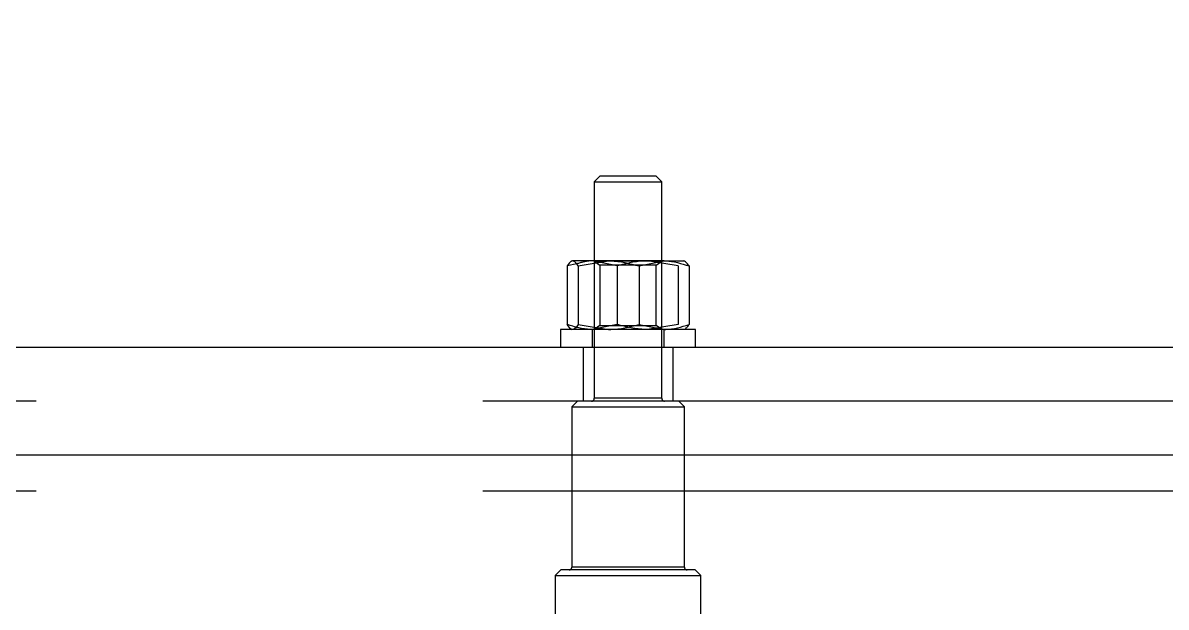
# Model space of a CAD drawing. Header units: metres. Extents: x 0 to 21025, y 0 to 14850.
# Drawn here: x 5044.1 to 5145.7, y 9313.1 to 9365 of the extents above; entities that cross this region are included whole.
import ezdxf

# ---------------------------------------------------------------- set-up
doc = ezdxf.new("R2010")
doc.units = ezdxf.units.M
doc.header["$LTSCALE"] = 25
doc.linetypes.add('HIDDEN2', pattern=[4.7625, 3.175, -1.5875])
for name, color, linetype in [('SL1', 8, 'Continuous'), ('SL4', 4, 'Continuous'), ('ST1', 7, 'HIDDEN2')]:
    doc.layers.add(name, color=color, linetype=linetype)

msp = doc.modelspace()

# ---------------------------------------------------------------- linework, layer by layer
at = {"layer": 'SL1'}
for radius, start, end in [(1916, 144.463607, 163.964491), (1908, 144.699411, 163.77037)]:
    msp.add_arc((6679.759, 8813.884), radius, start, end, dxfattribs=at)
at = {"layer": 'SL4'}
for p, q in [((5095.396, 9351.384), (5094.896, 9350.884)), ((5100.396, 9351.384), (5095.396, 9351.384)), ((5100.896, 9350.884), (5100.396, 9351.384)), ((5094.896, 9350.884), (5094.896, 9343.849)), ((5094.896, 9350.884), (5100.896, 9350.884)), ((5100.896, 9343.849), (5100.896, 9350.884)), ((5093.335, 9343.586), (5092.481, 9343.402)), ((5092.481, 9343.402), (5092.481, 9338.195)), ((5092.896, 9343.849), (5092.824, 9343.807)), ((5096.162, 9343.849), (5092.968, 9343.849)), ((5093.454, 9343.402), (5096.162, 9343.849)), ((5093.454, 9343.402), (5093.454, 9338.195)), ((5101.09, 9343.849), (5096.162, 9343.849)), ((5098.869, 9343.402), (5101.09, 9343.849)), ((5098.869, 9343.402), (5098.869, 9338.195)), ((5101.09, 9343.849), (5102.893, 9343.849)), ((5102.969, 9343.807), (5102.896, 9343.849)), ((5103.311, 9343.402), (5103.311, 9338.195)), ((5093.454, 9338.195), (5096.162, 9337.749)), ((5098.869, 9338.195), (5101.09, 9337.749)), ((5091.896, 9337.749), (5091.896, 9336.149)), ((5091.982, 9337.749), (5091.896, 9337.749)), ((5103.896, 9337.749), (5091.982, 9337.749)), ((5092.824, 9337.79), (5092.896, 9337.749)), ((5103.896, 9336.149), (5103.896, 9337.749)), ((5828.739, 9336.149), (4878.736, 9336.149)), ((4878.736, 9326.624), (5668.499, 9326.624))]:
    msp.add_line(p, q, dxfattribs=at)
for points, knots in [([(5092.968, 9343.849), (5092.924, 9343.842), (5092.759, 9343.817), (5092.599, 9343.577), (5092.481, 9343.402)], [0, 0, 0, 0, 0.2686336, 1, 1, 1, 1]), ([(5093.454, 9343.402), (5093.414, 9343.469), (5093.255, 9343.731), (5093.09, 9343.799), (5092.968, 9343.849)], [0, 0, 0, 0, 0.2575513, 1, 1, 1, 1]), ([(5096.162, 9343.849), (5096.226, 9343.848), (5097.14, 9343.842), (5098.036, 9343.614), (5098.869, 9343.402)], [0, 0, 0, 0, 0.0702006, 1, 1, 1, 1]), ([(5101.09, 9343.849), (5101.143, 9343.848), (5101.893, 9343.842), (5102.628, 9343.614), (5103.311, 9343.402)], [0, 0, 0, 0, 0.0702006, 1, 1, 1, 1]), ([(5103.311, 9343.402), (5103.27, 9343.469), (5103.112, 9343.731), (5102.947, 9343.799), (5102.825, 9343.849)], [0, 0, 0, 0, 0.2575513, 1, 1, 1, 1]), ([(5092.968, 9337.749), (5092.924, 9337.755), (5092.759, 9337.78), (5092.599, 9338.02), (5092.481, 9338.195)], [0, 0, 0, 0, 0.2686336, 1, 1, 1, 1]), ([(5093.454, 9338.195), (5093.414, 9338.128), (5093.255, 9337.866), (5093.09, 9337.799), (5092.968, 9337.749)], [0, 0, 0, 0, 0.2575513, 1, 1, 1, 1]), ([(5096.162, 9337.749), (5096.226, 9337.749), (5097.14, 9337.755), (5098.036, 9337.983), (5098.869, 9338.195)], [0, 0, 0, 0, 0.0702006, 1, 1, 1, 1]), ([(5101.09, 9337.749), (5101.143, 9337.749), (5101.893, 9337.755), (5102.628, 9337.983), (5103.311, 9338.195)], [0, 0, 0, 0, 0.0702006, 1, 1, 1, 1]), ([(5103.311, 9338.195), (5103.271, 9338.126), (5103.157, 9337.934), (5103.04, 9337.881), (5102.965, 9337.848)], [0, 0, 0, 0, 0.3606833, 1, 1, 1, 1])]:
    msp.add_open_spline(points, degree=3, knots=knots, dxfattribs=at)
at = {"layer": 'ST1'}
for p, q in [((5096.923, 9343.402), (5094.702, 9343.849)), ((5094.896, 9343.849), (5094.896, 9331.634)), ((5094.896, 9343.849), (5094.896, 9343.823)), ((5094.939, 9343.823), (5094.896, 9343.823)), ((5094.896, 9343.823), (5095.396, 9343.473)), ((5100.896, 9343.823), (5094.939, 9343.823)), ((5100.396, 9343.473), (5095.396, 9343.473)), ((5095.396, 9343.473), (5095.396, 9338.099)), ((5096.923, 9343.402), (5096.923, 9338.195)), ((5102.338, 9343.402), (5099.631, 9343.849)), ((5100.396, 9343.473), (5100.896, 9343.823)), ((5100.396, 9338.099), (5100.396, 9343.473)), ((5100.896, 9331.634), (5100.896, 9343.849)), ((5100.896, 9343.823), (5100.896, 9343.849)), ((5102.338, 9343.402), (5102.338, 9338.195)), ((5096.923, 9338.195), (5094.702, 9337.749)), ((5095.396, 9338.099), (5094.896, 9337.749)), ((5095.396, 9338.099), (5100.396, 9338.099)), ((5102.338, 9338.195), (5099.631, 9337.749)), ((5100.896, 9337.749), (5100.396, 9338.099)), ((5094.696, 9337.749), (5094.696, 9336.149)), ((5101.096, 9336.149), (5101.096, 9337.749)), ((5093.896, 9336.149), (5093.896, 9331.386)), ((5101.896, 9331.386), (5101.896, 9336.149)), ((5878.736, 9331.386), (4878.736, 9331.386)), ((5093.396, 9331.384), (5092.896, 9330.884)), ((5102.396, 9331.384), (5093.396, 9331.384)), ((5100.896, 9331.634), (5094.896, 9331.634)), ((5102.896, 9330.884), (5102.396, 9331.384)), ((5092.896, 9330.884), (5102.896, 9330.884)), ((5092.896, 9330.884), (5092.896, 9316.634)), ((5102.896, 9316.634), (5102.896, 9330.884)), ((4878.736, 9326.624), (5668.499, 9326.624)), ((5878.736, 9323.386), (4878.736, 9323.386)), ((5091.921, 9316.384), (5091.421, 9315.884)), ((5091.421, 9315.884), (5104.371, 9315.884)), ((5091.421, 9315.884), (5091.421, 9311.629)), ((5103.871, 9316.384), (5091.921, 9316.384)), ((5102.896, 9316.634), (5092.943, 9316.634)), ((5104.371, 9315.884), (5103.871, 9316.384)), ((5104.371, 9311.629), (5104.371, 9315.884))]:
    msp.add_line(p, q, dxfattribs=at)
for centre, start, end in [((5094.646, 9331.634), 270, 0), ((5101.146, 9331.634), 180, 270), ((5092.646, 9316.634), 270, 0), ((5103.146, 9316.634), 180, 270)]:
    msp.add_arc(centre, 0.25, start, end, dxfattribs=at)
for points, knots in [([(5094.702, 9343.849), (5094.65, 9343.848), (5094.188, 9343.846), (5093.736, 9343.708), (5093.335, 9343.586)], [0, 0, 0, 0, 0.1140971, 1, 1, 1, 1]), ([(5099.631, 9343.849), (5099.567, 9343.848), (5098.652, 9343.842), (5097.756, 9343.614), (5096.923, 9343.402)], [0, 0, 0, 0, 0.07020058, 1, 1, 1, 1]), ([(5094.702, 9337.749), (5094.65, 9337.749), (5093.9, 9337.755), (5093.165, 9337.983), (5092.481, 9338.195)], [0, 0, 0, 0, 0.0702006, 1, 1, 1, 1]), ([(5099.631, 9337.749), (5099.567, 9337.749), (5098.652, 9337.755), (5097.756, 9337.983), (5096.923, 9338.195)], [0, 0, 0, 0, 0.0702006, 1, 1, 1, 1])]:
    msp.add_open_spline(points, degree=3, knots=knots, dxfattribs=at)

doc.saveas('drawing.dxf')
